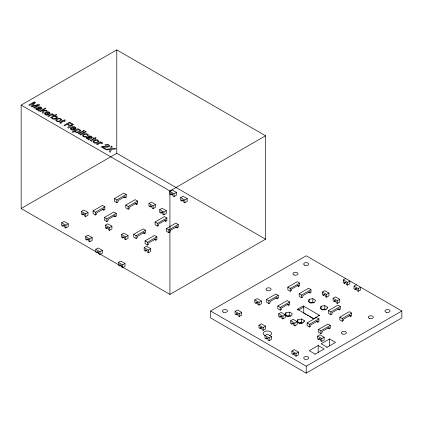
<?xml version="1.0" encoding="UTF-8"?>
<svg xmlns="http://www.w3.org/2000/svg" width="423" height="423" viewBox="0 0 423 423"><rect width="100%" height="100%" fill="white"/><g stroke="black" fill="none" stroke-linecap="round" stroke-linejoin="round"><path stroke-width="0.63" d="M285.943 312.703L284.959 314.823L287.651 316.378L291.32 315.807L292.309 313.686L289.618 312.137L285.943 312.703L285.943 315.579M297.898 319.603L296.914 321.723L299.6 323.278L303.275 322.712L304.259 320.586L301.573 319.037L297.898 319.603L297.898 322.479M309.171 299.294L308.187 301.414L310.873 302.968L314.548 302.397L315.532 300.277L312.846 298.723L309.171 299.294L309.171 302.17M321.126 306.194L320.137 308.314L322.828 309.869L326.503 309.298L327.487 307.177L324.795 305.628L321.126 306.194L321.126 309.07M95.535 251.474L21.15 208.528L21.15 105.105L116.79 49.888L265.559 135.778L265.559 239.201L169.924 294.419L119.566 265.348M21.15 208.528L116.79 153.311L265.559 239.201M61.689 222.784L64.079 221.403L68.262 223.82L68.262 226.58L65.872 227.96L64.677 227.267L64.677 225.887L62.884 224.851L62.884 226.231L61.689 225.544L61.689 222.784L65.872 225.2L68.262 223.82M81.412 211.394L83.802 210.014L87.984 212.431L87.984 215.191L85.594 216.571L84.399 215.883L84.399 214.503L82.607 213.467L82.607 214.847L81.412 214.154L81.412 211.394L85.594 213.811L87.984 212.431M62.884 226.231L64.317 225.406M82.607 214.847L84.04 214.017M103.825 210.189L103.825 208.809L96.656 212.949L96.656 214.329L95.461 215.016L93.071 213.636L93.071 210.876L102.482 205.441L104.872 206.821L104.872 209.586L103.825 210.189L102.392 209.359M125.192 197.853L125.192 196.473L118.022 200.613L118.022 201.993L116.827 202.68L114.432 201.3L114.432 198.54L123.849 193.11L126.239 194.49L126.239 197.25L125.192 197.853L123.759 197.023M93.071 210.876L95.461 212.256L104.872 206.821M114.432 198.54L116.827 199.92L126.239 194.49M115.183 216.745L115.183 215.365L108.013 219.505L108.013 220.885L106.813 221.573L104.423 220.193L104.423 217.433L113.835 211.997L116.23 213.377L116.23 216.142L115.183 216.745L113.75 215.915M136.55 204.409L136.55 203.029L129.375 207.17L129.375 208.55L128.18 209.237L125.79 207.857L125.79 205.097L135.201 199.661L137.591 201.041L137.591 203.807L136.55 204.409L135.111 203.579M104.423 217.433L106.813 218.813L116.23 213.377M125.79 205.097L128.18 206.477L137.591 201.041M85.594 236.584L87.984 235.204L92.172 237.62L92.172 240.38L89.782 241.76L88.581 241.073L88.581 239.693L86.789 238.657L86.789 240.037L85.594 239.344L85.594 236.584L89.782 239L92.172 237.62M105.316 225.2L107.712 223.82L111.894 226.231L111.894 228.996L109.504 230.376L108.309 229.684L108.309 228.304L106.517 227.267L106.517 228.647L105.316 227.96L105.316 225.2L109.504 227.616L111.894 226.231M21.15 105.105L169.924 190.995L265.559 135.778M148.949 203.458L151.339 202.078L155.521 204.494L155.521 207.254L153.131 208.634L151.936 207.947L151.936 206.567L150.144 205.53L150.144 206.91L148.949 206.218L148.949 203.458L153.131 205.874L155.521 204.494M169.866 191.381L172.256 190.001L176.444 192.417L176.444 195.177L174.049 196.558L172.854 195.87L172.854 194.49L171.061 193.454L171.061 194.834L169.866 194.141L169.866 191.381L174.049 193.797L176.444 192.417M86.789 240.037L88.227 239.207M106.517 228.647L107.95 227.823M150.144 206.91L151.577 206.08M171.061 194.834L172.499 194.004M159.709 209.671L162.099 208.29L166.281 210.707L166.281 213.467L163.891 214.847L162.696 214.154L162.696 212.774L160.904 211.743L160.904 213.123L159.709 212.431L159.709 209.671L163.891 212.087L166.281 210.707M180.626 197.594L183.016 196.214L187.199 198.63L187.199 201.39L184.809 202.77L183.614 202.078L183.614 200.698L181.821 199.661L181.821 201.041L180.626 200.354L180.626 197.594L184.809 200.01L187.199 198.63M95.757 249.353L98.147 247.973L102.329 250.39L102.329 253.15L99.939 254.53L98.744 253.837L98.744 252.457L96.952 251.421L96.952 252.806L95.757 252.113L95.757 249.353L99.939 251.77L102.329 250.39M121.454 234.516L123.849 233.136L128.032 235.548L128.032 238.313L125.642 239.693L124.447 239L124.447 237.62L122.649 236.584L122.649 237.964L121.454 237.277L121.454 234.516L125.642 236.933L128.032 235.548M160.904 213.123L162.813 212.018M181.821 201.041L183.254 200.216M96.952 252.806L98.385 251.976M122.649 237.964L124.087 237.139M144.47 233.649L144.47 232.269L137.295 236.409L137.295 237.789L136.1 238.482L133.71 237.102L133.71 234.342L143.122 228.906L145.512 230.286L145.512 233.047L144.47 233.649L143.032 232.824M165.832 221.314L165.832 219.934L158.662 224.074L158.662 225.459L157.467 226.146L155.077 224.766L155.077 222.006L164.489 216.571L166.879 217.951L166.879 220.711L165.832 221.314L164.399 220.489M133.71 234.342L136.1 235.722L145.512 230.286M155.077 222.006L157.467 223.386L166.879 217.951M155.823 240.206L155.823 238.826L148.653 242.966L148.653 244.346L147.458 245.039L145.068 243.659L145.068 240.899L154.48 235.463L156.87 236.843L156.87 239.603L155.823 240.206L154.39 239.381M177.189 227.87L177.189 226.49L170.02 230.63L170.02 232.01L168.825 232.703L166.429 231.323L166.429 228.563L175.846 223.127L178.236 224.507L178.236 227.267L177.189 227.87L175.757 227.045M145.068 240.899L147.458 242.279L156.87 236.843M166.429 228.563L168.825 229.943L178.236 224.507M118.466 262.466L120.856 261.086L125.044 263.503L125.044 266.263L122.649 267.643L121.454 266.95L121.454 265.57L119.661 264.534L119.661 265.914L118.466 265.226L118.466 262.466L122.649 264.883L125.044 263.503M144.169 247.629L146.559 246.249L150.741 248.661L150.741 251.421L148.351 252.806L147.156 252.113L147.156 250.733L145.364 249.697L145.364 251.077L144.169 250.39L144.169 247.629L148.351 250.041L150.741 248.661M119.661 265.914L121.1 265.089M145.364 251.077L146.797 250.252M210.596 311L306.22 255.793L401.85 311L401.85 317.9L306.22 373.112L210.596 317.9L210.596 311L306.22 366.212L401.85 311M235.098 311.344L237.488 309.964L241.676 312.38L241.676 315.14L239.286 316.52L238.086 315.833L238.086 314.453L236.293 313.417L236.293 314.797L235.098 314.109L235.098 311.344L239.286 313.76L241.676 312.38M254.82 299.96L257.216 298.58L261.398 300.996L261.398 303.756L259.008 305.136L257.813 304.444L257.813 303.064L256.021 302.027L256.021 303.413L254.82 302.72L254.82 299.96L259.008 302.376L261.398 300.996M236.293 314.797L237.731 313.966M256.021 303.413L257.454 302.582M277.239 298.749L277.239 297.369L270.064 301.509L270.064 302.889L268.869 303.582L266.479 302.202L266.479 299.442L275.891 294.006L278.281 295.386L278.281 298.146L277.239 298.749L275.801 297.924M298.601 286.413L298.601 285.033L291.431 289.173L291.431 290.553L290.236 291.246L287.846 289.866L287.846 287.106L297.258 281.67L299.648 283.05L299.648 285.811L298.601 286.413L297.168 285.588M266.479 299.442L268.869 300.822L278.281 295.386M287.846 287.106L290.236 288.486L299.648 283.05M288.592 305.306L288.592 303.925L281.422 308.066L281.422 309.446L280.227 310.138L277.837 308.758L277.837 305.998L287.249 300.563L289.639 301.943L289.639 304.703L288.592 305.306L287.159 304.481M309.959 292.97L309.959 291.59L302.789 295.73L302.789 297.11L301.594 297.803L299.198 296.423L299.198 293.662L308.616 288.227L311.005 289.607L311.005 292.367L309.959 292.97L308.526 292.145M277.837 305.998L280.227 307.378L289.639 301.943M299.198 293.662L301.594 295.043L311.005 289.607M259.008 325.15L261.398 323.769L265.581 326.186L265.581 328.946L263.191 330.326L261.996 329.633L261.996 328.253L260.203 327.217L260.203 328.602L259.008 327.91L259.008 325.15L263.191 327.566L265.581 326.186M278.731 313.76L281.121 312.38L285.303 314.797L285.303 317.557L282.913 318.937L281.718 318.249L281.718 316.869L279.926 315.833L279.926 317.213L278.731 316.52L278.731 313.76L282.913 316.177L285.303 314.797M322.358 292.023L324.753 290.643L328.935 293.06L328.935 295.82L326.545 297.2L325.35 296.507L325.35 295.127L323.553 294.096L323.553 295.476L322.358 294.783L322.358 292.023L326.545 294.44L328.935 293.06M345.908 282.569L344.475 283.394L343.28 282.707L343.28 279.947L345.67 278.567M260.203 328.602L261.636 327.772M279.926 317.213L281.358 316.383M297.935 309.9A0.846 0.486 60 0 0 297.417 309.255L303.169 305.935L319.418 315.32A0.846 0.486 60 0 0 318.82 315.664M323.553 295.476L324.991 294.646M298.538 309.99L303.767 306.971A0.846 0.486 60 0 0 303.169 305.935M343.28 279.947L347.463 282.363L349.853 280.983L349.853 283.743L347.463 285.123L346.268 284.43L346.268 283.05L344.475 282.014L344.475 283.394M264.983 335.502L267.373 334.122L271.555 336.534L271.555 339.299L269.165 340.679L267.971 339.986L267.971 338.606L266.178 337.57L266.178 338.95L264.983 338.263L264.983 335.502L269.165 337.919L271.555 336.534M290.686 320.666L293.076 319.28L297.258 321.697L297.258 324.457L294.868 325.837L293.673 325.15L293.673 323.769L291.881 322.733L291.881 324.113L290.686 323.426L290.686 320.666L294.868 323.077L297.258 321.697M333.118 298.236L335.508 296.856L339.69 299.267L339.69 302.027L337.3 303.413L336.105 302.72L336.105 301.34L334.313 300.304L334.313 301.684L333.118 300.996L333.118 298.236L337.3 300.647L339.69 299.267M356.668 288.782L355.23 289.607L354.035 288.92L354.035 286.16L356.425 284.774M266.178 338.95L267.611 338.125M291.881 324.113L293.313 323.288M334.313 301.684L335.746 300.859M354.035 286.16L358.218 288.571L360.613 287.191L360.613 289.951L358.218 291.331L357.023 290.643L357.023 289.263L355.23 288.227L355.23 289.607M313.591 318.678L319.418 315.32M317.879 322.215L317.879 320.835L310.709 324.975L310.709 326.355L309.514 327.048L307.119 325.668L307.119 322.902L316.531 317.472L318.926 318.852L318.926 321.612L317.879 322.215L316.446 321.385M339.246 309.879L339.246 308.499L332.071 312.639L332.071 314.019L330.876 314.712L328.486 313.332L328.486 310.572L337.898 305.136L340.288 306.516L340.288 309.276L339.246 309.879L337.813 309.049M307.119 322.902L309.514 324.288L318.926 318.852M328.486 310.572L330.876 311.952L340.288 306.516M329.237 328.771L329.237 327.391L322.062 331.532L322.062 332.912L320.867 333.604L318.477 332.219L318.477 329.459L327.888 324.029L330.278 325.409L330.278 328.169L329.237 328.771L327.799 327.941M350.598 316.436L350.598 315.056L343.428 319.196L343.428 320.576L342.233 321.269L339.843 319.888L339.843 317.123L349.255 311.693L351.645 313.073L351.645 315.833L350.598 316.436L349.165 315.606M318.477 329.459L320.867 330.839L330.278 325.409M339.843 317.123L342.233 318.508L351.645 313.073M291.881 351.027L294.271 349.647L298.453 352.063L298.453 354.823L296.063 356.203L294.868 355.516L294.868 354.136L293.076 353.099L293.076 354.479L291.881 353.787L291.881 351.027L296.063 353.443L298.453 352.063M317.578 336.19L319.968 334.81L324.15 337.226L324.15 339.986L321.76 341.366L320.565 340.679L320.565 339.299L318.773 338.263L318.773 339.643L317.578 338.95L317.578 336.19L321.76 338.606L324.15 337.226M293.076 354.479L294.508 353.649M318.773 339.643L320.206 338.812M314.812 354.352L324.15 348.959L318.175 345.506L309.213 350.683L315.188 354.136M326.741 347.463L335.508 342.403L329.533 338.95L321.163 343.783L327.143 347.235M309.784 302.651L312.846 302.175L313.919 302.794M321.734 309.551L324.795 309.076L325.874 309.699M286.556 316.06L289.618 315.584L290.691 316.208M298.511 322.961L301.573 322.485L302.646 323.109M297.417 309.255L313.67 318.635A0.846 0.486 60 0 0 313.152 318.683M305.993 314.469L303.767 313.184L303.767 306.971M307.109 315.114L308.224 315.759M309.34 316.399L313.242 318.656M97.253 252.468L98.971 253.456M100.114 254.117L118.424 264.687M358.218 288.571L358.218 291.331M347.463 282.363L347.463 285.123M342.233 318.508L342.233 321.269M337.3 300.647L337.3 303.413M330.876 311.952L330.876 314.712M329.533 338.95L329.533 345.855M327.487 307.177L327.487 308.33M326.545 294.44L326.545 297.2M324.795 305.628L324.795 309.076M321.76 338.606L321.76 341.366M320.867 330.839L320.867 333.604M318.175 345.506L318.175 352.407M312.846 298.723L312.846 302.175M309.514 324.288L309.514 327.048M306.22 366.212L306.22 373.112M304.259 320.586L304.259 321.739M301.594 295.043L301.594 297.803M301.573 319.037L301.573 322.485M296.063 353.443L296.063 356.203M294.868 323.077L294.868 325.837M290.236 288.486L290.236 291.246M289.618 312.137L289.618 315.584M282.913 316.177L282.913 318.937M280.227 307.378L280.227 310.138M269.165 337.919L269.165 340.679M268.869 300.822L268.869 303.582M263.191 327.566L263.191 330.326M259.008 302.376L259.008 305.136M239.286 313.76L239.286 316.52M184.809 200.01L184.809 202.77M174.049 193.797L174.049 196.558M169.924 190.995L169.924 294.419M168.825 229.943L168.825 232.703M163.891 212.087L163.891 214.847M157.467 223.386L157.467 226.146M153.131 205.874L153.131 208.634M148.351 250.041L148.351 252.806M147.458 242.279L147.458 245.039M136.1 235.722L136.1 238.482M128.18 206.477L128.18 209.237M125.642 236.933L125.642 239.693M122.649 264.883L122.649 267.643M116.827 199.92L116.827 202.68M116.79 49.888L116.79 153.311M109.504 227.616L109.504 230.376M106.813 218.813L106.813 221.573M99.939 251.77L99.939 254.53M95.461 212.256L95.461 215.016M89.782 239L89.782 241.76M85.594 213.811L85.594 216.571M65.872 225.2L65.872 227.96M322.543 309.932A2.538 1.465 0 0 1 324.467 309.784M310.593 303.027A2.538 1.465 0 0 1 313.126 303.027M265.263 335.545A4.225 2.438 0 0 1 264.137 331.865A4.225 2.438 0 0 1 270.609 331.865A4.225 2.438 0 0 1 269.488 335.545M286.805 316.69A2.538 1.465 0 0 1 289.242 316.288M299.32 323.341A2.538 1.465 0 0 1 301.853 323.341M88.328 134.963L87.688 135.942L87.016 135.55L87.27 134.752L85.769 134.228L84.098 134.789L83.32 135.545A1.2 0.693 0 0 0 83.484 136.095L86.408 136.682L85.499 136.973A1.999 1.153 0 0 1 84.219 136.994C79.17 135.609 86.99 131.527 88.328 134.963M59.844 122.813L60.849 123.606C61.182 122.765 61.547 122.004 63.746 121.168L64.402 121.549L64.973 121.227L64.312 120.846L65.465 120.18L64.761 119.772L63.609 120.439L63.053 120.116L62.488 120.444L63.043 120.767L59.844 122.813M90.527 140.531L91.527 141.319C91.865 140.478 92.225 139.722 94.429 138.887L95.085 139.262L95.651 138.94L94.995 138.559L96.143 137.893L95.445 137.491L94.292 138.152L93.732 137.829L93.166 138.157L93.726 138.48L90.527 140.531M45.208 113.613L45.97 114.464L47.656 114.496L48.338 114.887C46.229 116.309 42.258 113.295 45.827 112.095C47.619 110.62 52.404 113.015 48.941 114.607L45.917 112.862L45.208 113.613M71.069 128.544L71.825 129.396L73.517 129.427L74.194 129.819C72.09 131.236 68.119 128.227 71.683 127.027C73.48 125.552 78.26 127.947 74.802 129.538L71.778 127.794L71.069 128.544M41.042 108.151L41.02 108.383C39.498 109.488 37.52 106.67 35.897 108.24C34.913 109.541 37.446 110.144 38.377 110.001L38.133 110.519L38.927 110.969C39.001 110.096 41.174 109.626 42.02 108.362C41.443 106.998 39.413 106.427 38.123 107.178L38.768 107.548L39.942 107.416L41.042 108.151M91.447 137.253L91.426 137.486C89.909 138.591 87.926 135.772 86.308 137.343C85.319 138.644 87.857 139.246 88.782 139.104L88.539 139.622L89.332 140.076C89.406 139.199 91.58 138.728 92.431 137.464C91.849 136.1 89.819 135.529 88.529 136.28L89.174 136.65L90.348 136.518L91.447 137.253M56.571 120.111C56.983 121.951 60.193 121.142 60.759 119.725L59.918 118.905A1.332 0.772 0 0 0 58.834 118.805L57.375 119.312L56.571 120.111M93.827 141.626C94.244 143.46 97.449 142.651 98.02 141.234L97.179 140.415A1.332 0.772 0 0 0 96.095 140.314L94.636 140.822L93.827 141.626M73.2 124.674L72.016 125.816L70.382 125.901L70.366 126.636L68.611 128.09L67.675 127.545L69.451 126.218L68.854 125.425L67.109 124.42L64.682 125.821L63.915 125.377L69.573 122.11L72.735 123.992L73.2 124.674M56.381 117.134C55.852 118.514 53.335 119.318 52.346 117.948L52.336 117.694C53.023 116.41 55.55 115.669 56.381 117.134M51.691 117.71C52.114 120.169 56.608 119.297 57.375 117.33A2.2 1.269 0 0 0 56.989 116.531L54.821 115.944L56.872 114.76L56.201 114.369L50.522 117.647L51.162 118.012L51.691 117.71M61.684 119.804C59.78 124.425 51.178 119.434 58.834 118.255A2.406 1.391 0 0 1 60.41 118.498L61.684 119.804M98.945 141.314C97.041 145.94 88.439 140.944 96.095 139.77A2.406 1.391 0 0 1 97.665 140.008L98.945 141.314M36.653 108.679L36.96 109.293L37.837 109.605L39.894 109.086L37.763 108.346L36.653 108.679M87.059 137.782L87.365 138.395L88.243 138.707L90.3 138.189L88.169 137.449L87.059 137.782M49.354 113.126L48.777 113.877L46.488 112.555L48.328 112.307L49.354 113.126M75.215 128.058L74.638 128.809L72.349 127.487L74.189 127.238L75.215 128.058M72.122 124.632C71.186 126.382 68.801 124.796 67.749 124.05L69.679 122.934L72.122 124.632M109.557 145.93L109.488 146.194A2.353 1.359 0 0 1 108.854 146.839L107.257 147.225L102.588 146.95L105.602 148.69L104.946 149.065L101.16 146.881C103.402 145.237 106.263 147.59 108.42 146.125L108.41 145.491L107.685 145.031L105.56 145.311L104.856 144.904C106.263 143.984 109.002 144.127 109.557 145.93M80.587 130.744C79.698 132.637 76.33 133.404 74.929 131.659L74.913 131.193L72.809 132.41L72.111 132.008L77.864 128.687L78.535 129.078L77.991 129.396L79.931 129.75L80.587 130.744M111.249 146.173L110.387 148.859L105.464 149.367L106.385 149.895L110.281 149.462L109.478 151.683L110.429 152.232L111.339 149.409L115.992 148.912L115.082 148.388L111.487 148.806L112.206 146.728L111.249 146.173M43.939 110.863L43.024 113.316L42.141 112.804L42.935 110.863L41.819 110.831L40.275 111.725L39.609 111.344L45.261 108.077L45.927 108.462L42.644 110.355L46.176 110.371L47.064 110.884L43.939 110.863M75.669 130.887L75.574 131.384C76.584 132.69 78.868 131.944 79.609 130.702L79.17 130.009L77.938 129.766L75.669 130.887M34.226 102.726L31.08 106.416L31.836 106.855L38.218 105.031L33.433 107.78L34.163 108.198L39.82 104.936L38.731 104.307L32.338 106.136L35.495 102.435L34.395 101.806L28.743 105.068L29.473 105.491L34.226 102.726M52.092 113.792L47.968 116.172L48.661 116.574L51.521 115.003L53.441 115.331L54.176 114.908L52.04 114.58L52.753 114.173L52.092 113.792M83.87 130.369L78.218 133.636L78.911 134.033L84.568 130.77L83.87 130.369M84.055 132.267L79.947 134.636L80.656 135.043L84.759 132.669L84.055 132.267M85.605 131.368L84.822 131.823L85.525 132.23L86.308 131.775L85.605 131.368M100.748 141.879L96.624 144.264L97.316 144.661L100.177 143.096L102.096 143.418L102.831 142.995L100.695 142.673L101.409 142.26L100.748 141.879M266.776 290.3A2.538 1.465 0 0 0 271.016 289.644A2.538 1.465 0 0 0 267.912 287.846A2.538 1.465 0 0 0 266.776 290.3M342.609 334.006A2.538 1.465 0 0 0 346.411 332.742A2.538 1.465 0 0 0 342.609 331.473A2.538 1.465 0 0 0 342.609 334.006M386.236 312.269A2.538 1.465 0 0 0 390.043 311A2.538 1.465 0 0 0 386.236 309.731A2.538 1.465 0 0 0 386.236 312.269M304.957 359.196A2.538 1.465 0 0 0 308.758 357.932A2.538 1.465 0 0 0 304.957 356.663A2.538 1.465 0 0 0 304.957 359.196M294.197 275.003A2.538 1.465 0 0 0 297.998 273.734A2.538 1.465 0 0 0 294.197 272.465A2.538 1.465 0 0 0 294.197 275.003M304.428 265.11A2.538 1.465 0 0 0 308.674 264.454A2.538 1.465 0 0 0 305.565 262.657A2.538 1.465 0 0 0 304.428 265.11M223.529 312.216A2.538 1.465 0 0 0 227.468 311.101A2.538 1.465 0 0 0 223.82 309.689A2.538 1.465 0 0 0 223.529 312.216M369.501 318.482A2.538 1.465 0 0 0 373.308 317.213A2.538 1.465 0 0 0 369.501 315.944A2.538 1.465 0 0 0 369.501 318.482"/></g></svg>
